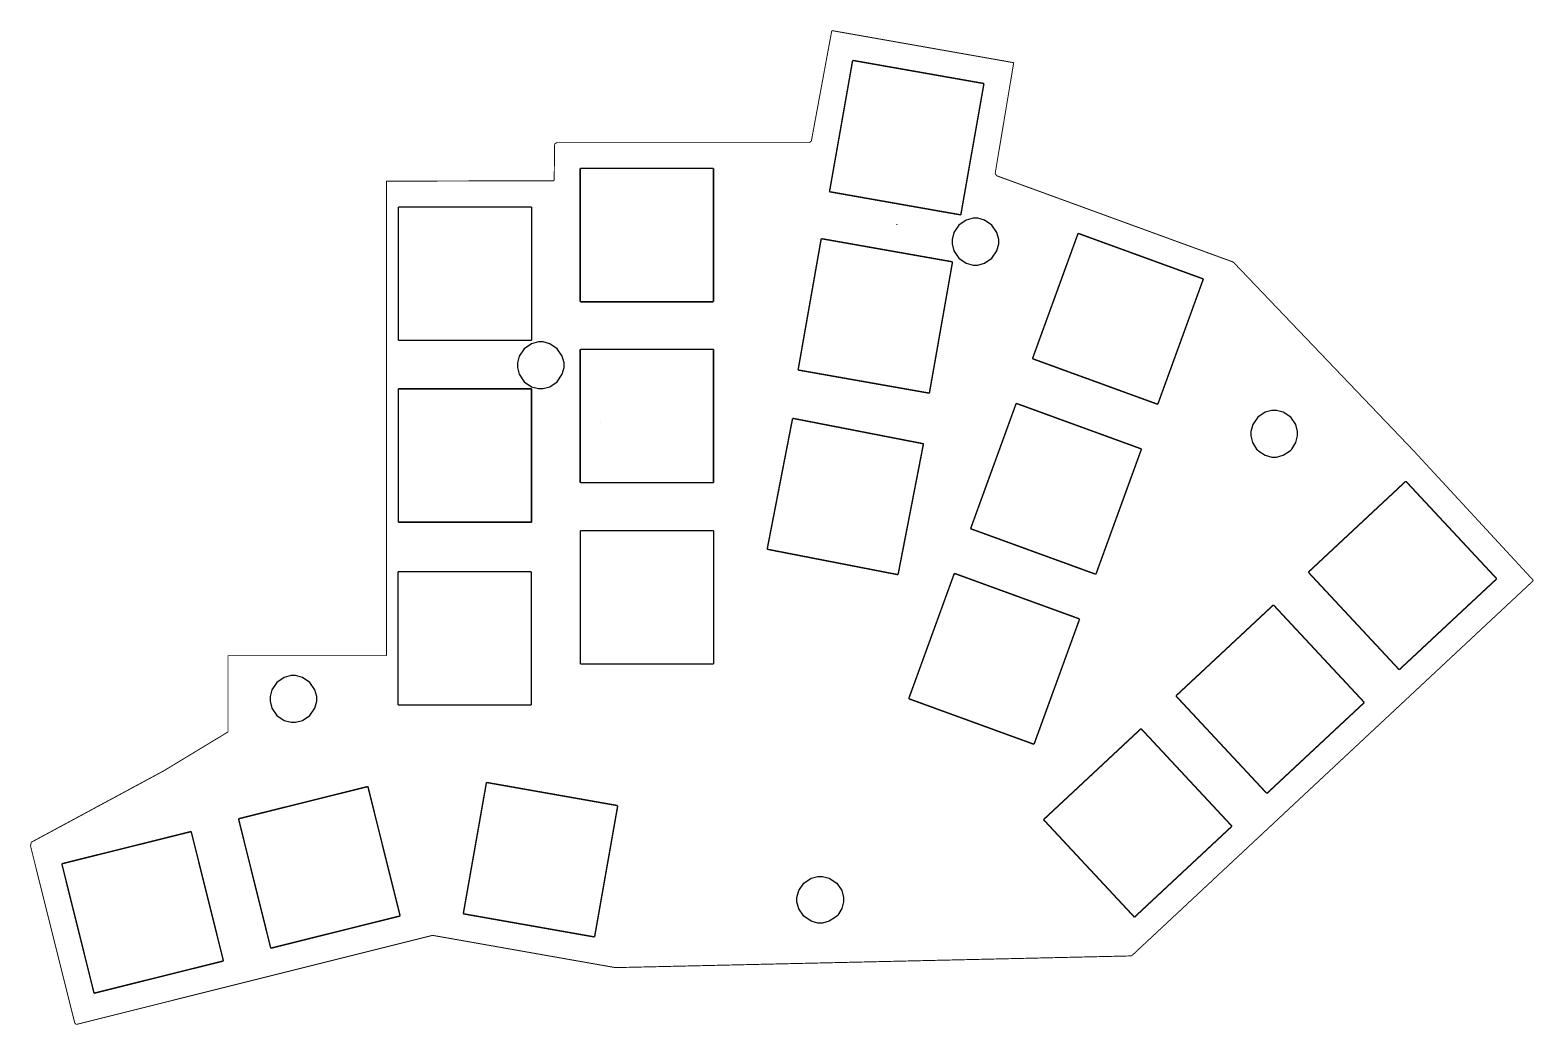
# Model space of a CAD drawing. Extents: x 2.91 to 9.13, y 2.34 to 6.46.
import ezdxf

# ---------------------------------------------------------------- set-up
doc = ezdxf.new("R2010")
doc.units = 0
doc.layers.get('0').update_dxf_attribs({"linetype": 'CONTINUOUS'})

msp = doc.modelspace()

# ---------------------------------------------------------------- linework, layer by layer
at = {"color": 254, "const_width": 0.00394}
for points in [[(6.14333, 5.99685), (6.22786, 6.45372)], [(6.22786, 6.45372), (6.98004, 6.32107)], [(6.98004, 6.32107), (6.90326, 5.8629)], [(5.08171, 5.98415), (5.08035, 5.8405)], [(5.08171, 5.98415), (5.09082, 5.99056)], [(5.09082, 5.99056), (6.13422, 5.9905)], [(6.14333, 5.99685), (6.13422, 5.9905)], [(6.90967, 5.85374), (6.90326, 5.8629)], [(6.90967, 5.85374), (7.88629, 5.49767)], [(4.38683, 5.83171), (5.079, 5.83274)], [(4.38683, 3.87071), (4.38683, 5.83171)], [(5.08035, 5.8405), (5.079, 5.83274)], [(7.88629, 5.49767), (7.89654, 5.48785)], [(7.89654, 5.48785), (8.63238, 4.71847)], [(8.63238, 4.71847), (9.12875, 4.18132)], [(9.12875, 4.18132), (7.46733, 2.6301)], [(3.46576, 3.39475), (3.73156, 3.55556), (3.73156, 3.87071), (4.38683, 3.87071)], [(3.46576, 3.39475), (2.91797, 3.09956)], [(2.91797, 3.09956), (2.91525, 3.08404)], [(2.91525, 3.08404), (3.09804, 2.35221)], [(3.10508, 2.34694), (4.57721, 2.715)], [(4.57721, 2.715), (5.33328, 2.58171)], [(5.33328, 2.58171), (7.46733, 2.6301)], [(3.09804, 2.35221), (3.10508, 2.34694)]]:
    msp.add_lwpolyline(points, dxfattribs=at)
at = {"color": 53, "const_width": 0.00591}
for points in [[(6.21837, 5.78776), (6.31407, 6.33057)], [(6.31407, 6.33057), (6.85693, 6.23486)], [(6.85693, 6.23486), (6.76118, 5.69206)], [(5.18761, 5.88417), (5.73876, 5.88417)], [(5.18761, 5.33301), (5.18761, 5.88417)], [(5.73876, 5.88417), (5.73876, 5.33301)], [(6.76118, 5.69206), (6.21837, 5.78776)], [(4.43593, 5.72488), (4.98714, 5.72488)], [(4.43593, 5.17372), (4.43593, 5.72488)], [(4.98714, 5.72488), (4.98714, 5.17372)], [(6.08849, 5.05111), (6.18419, 5.59392)], [(6.18419, 5.59392), (6.727, 5.49815)], [(7.05757, 5.09787), (7.2461, 5.61583)], [(7.2461, 5.61583), (7.764, 5.42731)], [(6.727, 5.49815), (6.63129, 4.95535)], [(7.764, 5.42731), (7.57553, 4.90935)], [(5.73876, 5.33301), (5.18761, 5.33301)], [(4.98714, 5.17372), (4.43593, 5.17372)], [(5.18772, 4.58539), (5.18772, 5.13656)], [(5.18772, 5.13656), (5.73888, 5.13656)], [(5.73888, 5.13656), (5.73888, 4.58539)], [(7.57553, 4.90935), (7.05757, 5.09787)], [(6.63129, 4.95535), (6.08849, 5.05111)], [(4.43533, 4.42219), (4.43533, 4.97342)], [(4.43533, 4.97342), (4.98654, 4.97342)], [(4.98654, 4.97342), (4.98654, 4.42219)], [(6.80176, 4.3954), (6.99029, 4.91336)], [(6.99029, 4.91336), (7.50825, 4.72483)], [(5.96067, 4.31049), (6.06586, 4.85157)], [(6.06586, 4.85157), (6.60688, 4.74636)], [(6.60688, 4.74636), (6.50174, 4.20529)], [(7.50825, 4.72483), (7.31972, 4.20687)], [(5.73888, 4.58539), (5.18772, 4.58539)], [(8.19797, 4.21565), (8.60107, 4.59158)], [(8.60107, 4.59158), (8.977, 4.18847)], [(4.98654, 4.42219), (4.43533, 4.42219)], [(5.18842, 4.3871), (5.73958, 4.3871)], [(5.18842, 3.83594), (5.18842, 4.3871)], [(5.73958, 4.3871), (5.73958, 3.83594)], [(7.31972, 4.20687), (6.80176, 4.3954)], [(6.50174, 4.20529), (5.96067, 4.31049)], [(4.43408, 3.66689), (4.43408, 4.21804)], [(4.43408, 4.21804), (4.98529, 4.21804)], [(4.98529, 4.21804), (4.98529, 3.66689)], [(6.54596, 3.69293), (6.73449, 4.21089)], [(6.73449, 4.21089), (7.25244, 4.02235)], [(8.57389, 3.81256), (8.19797, 4.21565)], [(8.977, 4.18847), (8.57389, 3.81256)], [(7.65067, 3.70443), (8.05376, 4.08035)], [(8.05376, 4.08035), (8.42964, 3.67725)], [(7.25244, 4.02235), (7.06392, 3.50439)], [(5.73958, 3.83594), (5.18842, 3.83594)], [(4.98529, 3.66689), (4.43408, 3.66689)], [(7.06392, 3.50439), (6.54596, 3.69293)], [(8.02653, 3.30132), (7.65067, 3.70443)], [(8.42964, 3.67725), (8.02653, 3.30132)], [(7.10331, 3.19319), (7.5064, 3.56912)], [(7.5064, 3.56912), (7.88232, 3.16601)], [(3.77507, 3.19667), (4.30985, 3.33003)], [(4.30985, 3.33003), (4.44319, 2.79519)], [(4.70432, 2.80404), (4.80007, 3.34685)], [(4.80007, 3.34685), (5.34289, 3.25114)], [(5.34289, 3.25114), (5.24713, 2.70833)], [(3.90836, 2.66183), (3.77507, 3.19667)], [(7.47922, 2.7901), (7.10331, 3.19319)], [(3.04454, 3.01069), (3.57937, 3.14399)], [(3.57937, 3.14399), (3.71272, 2.60921)], [(7.88232, 3.16601), (7.47922, 2.7901)], [(3.1779, 2.47586), (3.04454, 3.01069)], [(4.44319, 2.79519), (3.90836, 2.66183)], [(5.24713, 2.70833), (4.70432, 2.80404)], [(3.71272, 2.60921), (3.1779, 2.47586)]]:
    msp.add_lwpolyline(points, dxfattribs=at)
at = {"color": 0}
for points in [[(6.82167, 5.6779), (6.81222, 5.6779), (6.78407, 5.67036), (6.75342, 5.64968), (6.73275, 5.61903), (6.72521, 5.59088), (6.72521, 5.58143), (6.72521, 5.57206), (6.73275, 5.54389), (6.75342, 5.51324), (6.78407, 5.49257), (6.81222, 5.48497), (6.82167, 5.48497), (6.83106, 5.48497), (6.85921, 5.49257), (6.88986, 5.51324), (6.91054, 5.54389), (6.91813, 5.57206), (6.91813, 5.58143), (6.91813, 5.59088), (6.91054, 5.61903), (6.88986, 5.64968), (6.85921, 5.67036), (6.83106, 5.6779), (6.82167, 5.6779)], [(6.49724, 5.65315), (6.49724, 5.65315), (6.49713, 5.65315), (6.49713, 5.65315), (6.49713, 5.65315), (6.4974, 5.65306), (6.49744, 5.653), (6.49744, 5.653), (6.49724, 5.65315), (6.49724, 5.65315)], [(5.02458, 5.16721), (5.01514, 5.16721), (4.98699, 5.15967), (4.95632, 5.139), (4.93565, 5.10835), (4.92811, 5.08018), (4.92811, 5.07075), (4.92811, 5.06142), (4.93565, 5.03326), (4.95632, 5.00261), (4.98699, 4.98193), (5.01514, 4.97433), (5.02458, 4.97433), (5.03396, 4.97433), (5.06212, 4.98193), (5.09278, 5.00261), (5.11344, 5.03326), (5.12104, 5.06142), (5.12104, 5.07075), (5.12104, 5.08018), (5.11344, 5.10835), (5.09278, 5.139), (5.06212, 5.15967), (5.03396, 5.16721), (5.02458, 5.16721)], [(8.05697, 4.88439), (8.04753, 4.88439), (8.01938, 4.87685), (7.98872, 4.85618), (7.96804, 4.82553), (7.9605, 4.79736), (7.9605, 4.78792), (7.9605, 4.77875), (7.96783, 4.75108), (7.98421, 4.72428), (7.98876, 4.71972), (7.99328, 4.71522), (8.02001, 4.69883), (8.04769, 4.69146), (8.05697, 4.69146), (8.06619, 4.69146), (8.09386, 4.69883), (8.12061, 4.71522), (8.12517, 4.71972), (8.12967, 4.72428), (8.14606, 4.75108), (8.15343, 4.77875), (8.15343, 4.78792), (8.15343, 4.79736), (8.14583, 4.82553), (8.12517, 4.85618), (8.09451, 4.87685), (8.06635, 4.88439), (8.05697, 4.88439)], [(5.27051, 4.8361), (5.27051, 4.8361), (5.27046, 4.8361), (5.27046, 4.8361), (5.27046, 4.8361), (5.27051, 4.8361), (5.27051, 4.8361), (5.27051, 4.8361), (5.27056, 4.83604), (5.27056, 4.83604), (5.27056, 4.83604), (5.27067, 4.83599), (5.27067, 4.83599), (5.27067, 4.83599), (5.27083, 4.83599), (5.27083, 4.83599), (5.27083, 4.83599), (5.27083, 4.83604), (5.27083, 4.83604), (5.27083, 4.83604), (5.27078, 4.8361), (5.27078, 4.8361), (5.27078, 4.8361), (5.27061, 4.8361), (5.27061, 4.8361), (5.27056, 4.83615), (5.27051, 4.8361), (5.27051, 4.8361)], [(5.27051, 4.8361), (5.27051, 4.8361), (5.27046, 4.8361), (5.27046, 4.8361), (5.27046, 4.8361), (5.27051, 4.8361), (5.27051, 4.8361), (5.27051, 4.8361), (5.27056, 4.83604), (5.27056, 4.83604), (5.27056, 4.83604), (5.27067, 4.83599), (5.27067, 4.83599), (5.27067, 4.83599), (5.27083, 4.83599), (5.27083, 4.83599), (5.27083, 4.83599), (5.27083, 4.83604), (5.27083, 4.83604), (5.27083, 4.83604), (5.27078, 4.8361), (5.27078, 4.8361), (5.27078, 4.8361), (5.27061, 4.8361), (5.27061, 4.8361), (5.27056, 4.83615), (5.27051, 4.8361), (5.27051, 4.8361)], [(4.0019, 3.78847), (3.99246, 3.78847), (3.96431, 3.78087), (3.93365, 3.76019), (3.91297, 3.72954), (3.90543, 3.70139), (3.90543, 3.692), (3.90543, 3.68261), (3.91297, 3.65446), (3.93365, 3.62381), (3.96431, 3.60314), (3.99246, 3.59554), (4.0019, 3.59554), (4.01129, 3.59554), (4.03944, 3.60314), (4.0701, 3.62381), (4.09076, 3.65446), (4.09836, 3.68261), (4.09836, 3.692), (4.09836, 3.70139), (4.09076, 3.72954), (4.0701, 3.76019), (4.03944, 3.78087), (4.01129, 3.78847), (4.0019, 3.78847)], [(6.27636, 2.86242), (6.27636, 2.85319), (6.26899, 2.82553), (6.25265, 2.79878), (6.24815, 2.79422), (6.2436, 2.78971), (6.21679, 2.77333), (6.18913, 2.76594), (6.17996, 2.76594), (6.17051, 2.76594), (6.14236, 2.77354), (6.11171, 2.79422), (6.09104, 2.82488), (6.0835, 2.85303), (6.0835, 2.86242), (6.0835, 2.87185), (6.09104, 2.90001), (6.11171, 2.93067), (6.14236, 2.95133), (6.17051, 2.95888), (6.17996, 2.95888), (6.18929, 2.95888), (6.21744, 2.95133), (6.2481, 2.93067), (6.26878, 2.90001), (6.27636, 2.87185), (6.27636, 2.86242)]]:
    msp.add_lwpolyline(points, close=True, dxfattribs=at)
at = {"color": 0, "const_width": 0.0000000394}
for points in [[(6.82167, 5.6779), (6.81222, 5.6779), (6.78407, 5.67036), (6.75342, 5.64968), (6.73275, 5.61903), (6.72521, 5.59088), (6.72521, 5.58143), (6.72521, 5.57206), (6.73275, 5.54389), (6.75342, 5.51324), (6.78407, 5.49257), (6.81222, 5.48497), (6.82167, 5.48497), (6.83106, 5.48497), (6.85921, 5.49257), (6.88986, 5.51324), (6.91054, 5.54389), (6.91813, 5.57206), (6.91813, 5.58143), (6.91813, 5.59088), (6.91054, 5.61903), (6.88986, 5.64968), (6.85921, 5.67036), (6.83106, 5.6779), (6.82167, 5.6779)], [(6.49724, 5.65315), (6.49724, 5.65315), (6.49713, 5.65315), (6.49713, 5.65315), (6.49713, 5.65315), (6.4974, 5.65306), (6.49744, 5.653), (6.49744, 5.653), (6.49724, 5.65315), (6.49724, 5.65315)], [(5.02458, 5.16721), (5.01514, 5.16721), (4.98699, 5.15967), (4.95632, 5.139), (4.93565, 5.10835), (4.92811, 5.08018), (4.92811, 5.07075), (4.92811, 5.06142), (4.93565, 5.03326), (4.95632, 5.00261), (4.98699, 4.98193), (5.01514, 4.97433), (5.02458, 4.97433), (5.03396, 4.97433), (5.06212, 4.98193), (5.09278, 5.00261), (5.11344, 5.03326), (5.12104, 5.06142), (5.12104, 5.07075), (5.12104, 5.08018), (5.11344, 5.10835), (5.09278, 5.139), (5.06212, 5.15967), (5.03396, 5.16721), (5.02458, 5.16721)], [(8.05697, 4.88439), (8.04753, 4.88439), (8.01938, 4.87685), (7.98872, 4.85618), (7.96804, 4.82553), (7.9605, 4.79736), (7.9605, 4.78792), (7.9605, 4.77875), (7.96783, 4.75108), (7.98421, 4.72428), (7.98876, 4.71972), (7.99328, 4.71522), (8.02001, 4.69883), (8.04769, 4.69146), (8.05697, 4.69146), (8.06619, 4.69146), (8.09386, 4.69883), (8.12061, 4.71522), (8.12517, 4.71972), (8.12967, 4.72428), (8.14606, 4.75108), (8.15343, 4.77875), (8.15343, 4.78792), (8.15343, 4.79736), (8.14583, 4.82553), (8.12517, 4.85618), (8.09451, 4.87685), (8.06635, 4.88439), (8.05697, 4.88439)], [(5.27051, 4.8361), (5.27051, 4.8361), (5.27046, 4.8361), (5.27046, 4.8361), (5.27046, 4.8361), (5.27051, 4.8361), (5.27051, 4.8361), (5.27051, 4.8361), (5.27056, 4.83604), (5.27056, 4.83604), (5.27056, 4.83604), (5.27067, 4.83599), (5.27067, 4.83599), (5.27067, 4.83599), (5.27083, 4.83599), (5.27083, 4.83599), (5.27083, 4.83599), (5.27083, 4.83604), (5.27083, 4.83604), (5.27083, 4.83604), (5.27078, 4.8361), (5.27078, 4.8361), (5.27078, 4.8361), (5.27061, 4.8361), (5.27061, 4.8361), (5.27056, 4.83615), (5.27051, 4.8361), (5.27051, 4.8361)], [(5.27051, 4.8361), (5.27051, 4.8361), (5.27046, 4.8361), (5.27046, 4.8361), (5.27046, 4.8361), (5.27051, 4.8361), (5.27051, 4.8361), (5.27051, 4.8361), (5.27056, 4.83604), (5.27056, 4.83604), (5.27056, 4.83604), (5.27067, 4.83599), (5.27067, 4.83599), (5.27067, 4.83599), (5.27083, 4.83599), (5.27083, 4.83599), (5.27083, 4.83599), (5.27083, 4.83604), (5.27083, 4.83604), (5.27083, 4.83604), (5.27078, 4.8361), (5.27078, 4.8361), (5.27078, 4.8361), (5.27061, 4.8361), (5.27061, 4.8361), (5.27056, 4.83615), (5.27051, 4.8361), (5.27051, 4.8361)], [(4.0019, 3.78847), (3.99246, 3.78847), (3.96431, 3.78087), (3.93365, 3.76019), (3.91297, 3.72954), (3.90543, 3.70139), (3.90543, 3.692), (3.90543, 3.68261), (3.91297, 3.65446), (3.93365, 3.62381), (3.96431, 3.60314), (3.99246, 3.59554), (4.0019, 3.59554), (4.01129, 3.59554), (4.03944, 3.60314), (4.0701, 3.62381), (4.09076, 3.65446), (4.09836, 3.68261), (4.09836, 3.692), (4.09836, 3.70139), (4.09076, 3.72954), (4.0701, 3.76019), (4.03944, 3.78087), (4.01129, 3.78847), (4.0019, 3.78847)], [(6.27636, 2.86242), (6.27636, 2.85319), (6.26899, 2.82553), (6.25265, 2.79878), (6.24815, 2.79422), (6.2436, 2.78971), (6.21679, 2.77333), (6.18913, 2.76594), (6.17996, 2.76594), (6.17051, 2.76594), (6.14236, 2.77354), (6.11171, 2.79422), (6.09104, 2.82488), (6.0835, 2.85303), (6.0835, 2.86242), (6.0835, 2.87185), (6.09104, 2.90001), (6.11171, 2.93067), (6.14236, 2.95133), (6.17051, 2.95888), (6.17996, 2.95888), (6.18929, 2.95888), (6.21744, 2.95133), (6.2481, 2.93067), (6.26878, 2.90001), (6.27636, 2.87185), (6.27636, 2.86242)]]:
    msp.add_lwpolyline(points, close=True, dxfattribs=at)

doc.saveas('drawing.dxf')
